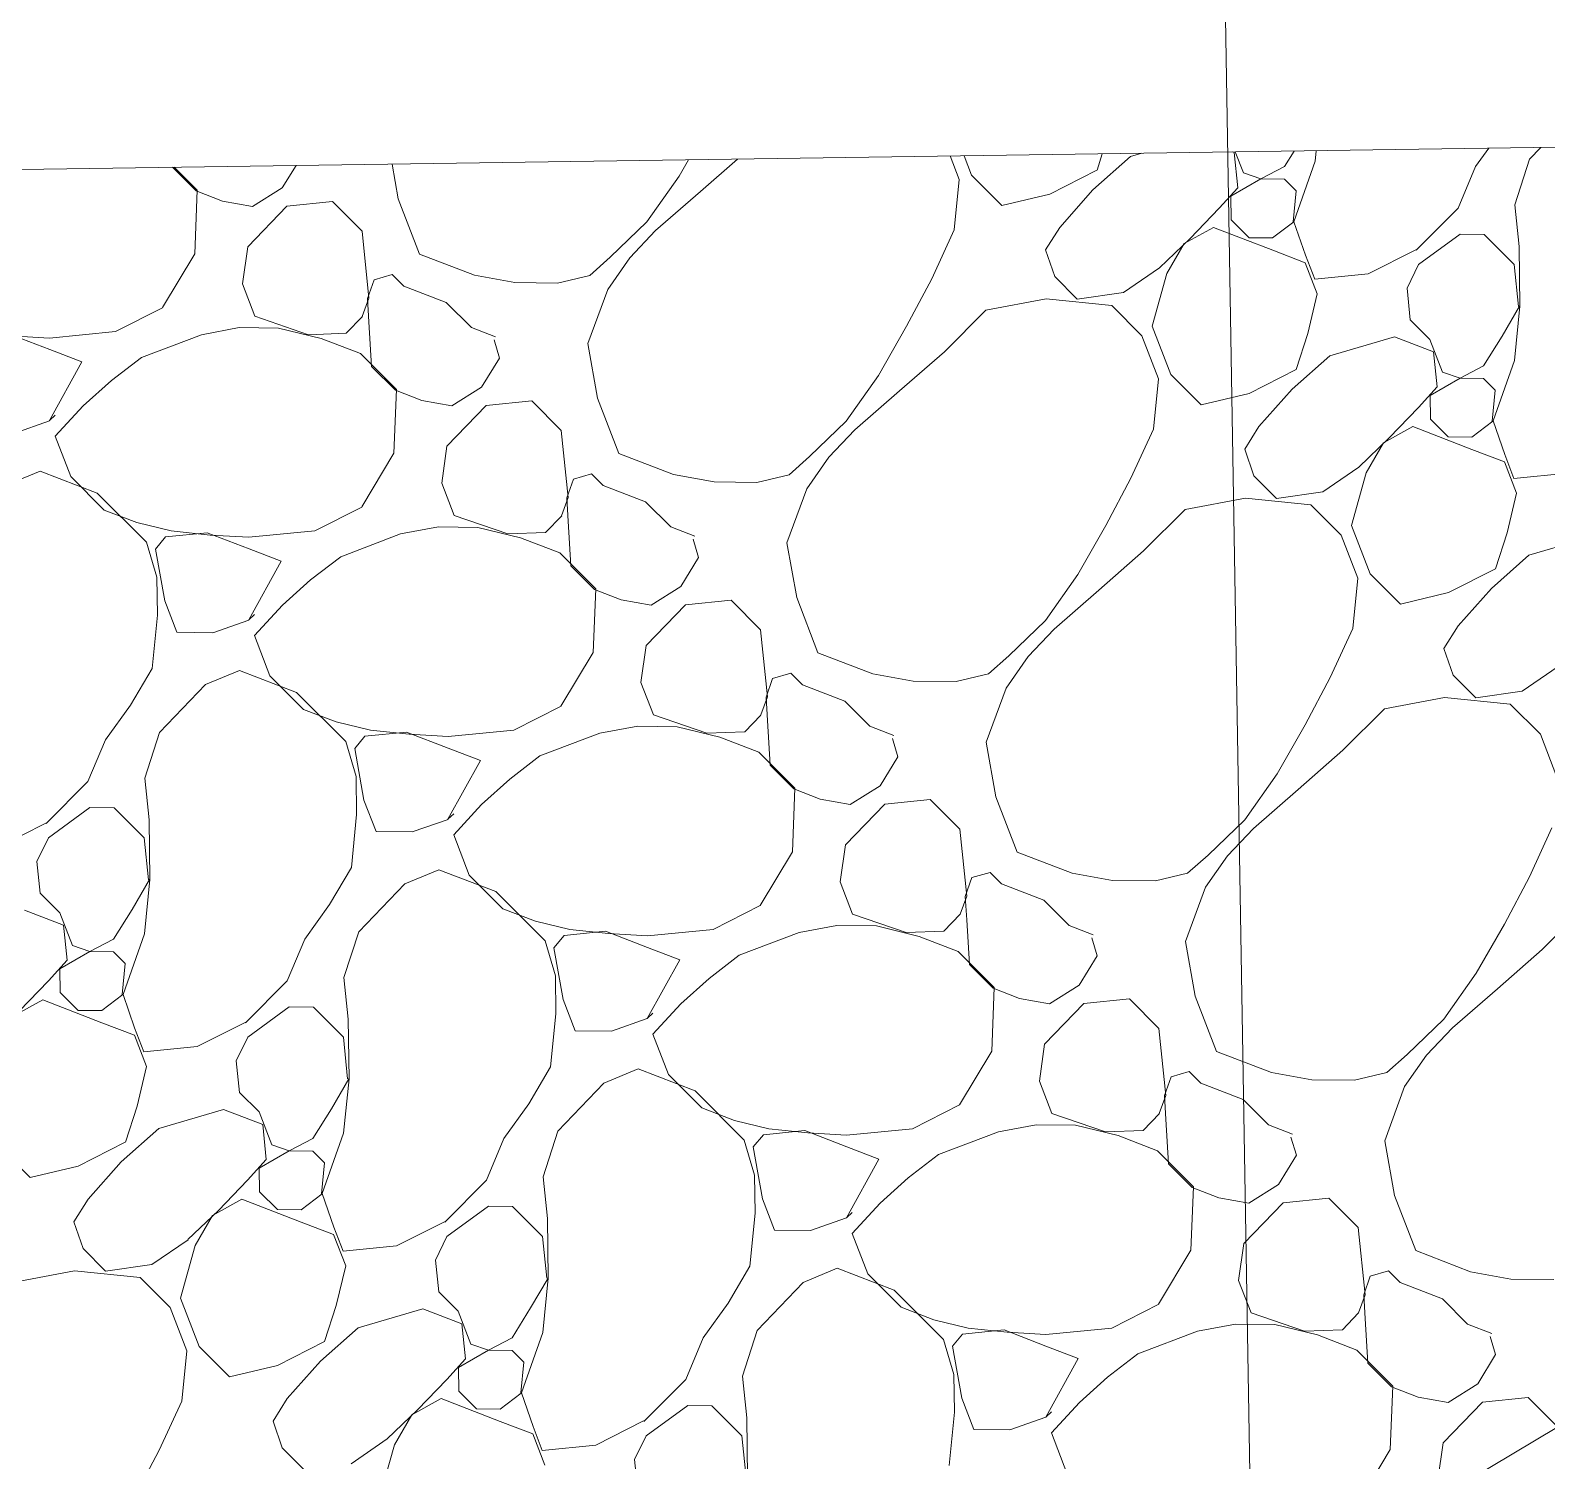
# Model space of a CAD drawing. Header units: feet. Extents: x 47819 to 50150, y 49272 to 50730.
# Drawn here: x 49408.27 to 49416.91, y 50500.09 to 50508.23 of the extents above; entities that cross this region are included whole.
import ezdxf

# ---------------------------------------------------------------- set-up
doc = ezdxf.new("R2010")
doc.units = ezdxf.units.FT
doc.header["$MEASUREMENT"] = 0
doc.linetypes.add('R W Line', pattern=[250, 200, -10, 10, -10, 10, -10])
for name, color, linetype, lineweight in [('Level 17', 1, 'Continuous', 0), ('Level 30', 1, 'Continuous', 0), ('Level 4', 1, 'Continuous', 0)]:
    doc.layers.add(name, color=color, linetype=linetype, lineweight=lineweight)
doc.linetypes.add('Fence', pattern='A,20,-3,[38,dgnlstyle-lstyle.shx,S=0.024,R=0,X=0,Y=0],-3', length=26)

msp = doc.modelspace()

# ---------------------------------------------------------------- hatches: boundary and pattern name
at = {"layer": 'Level 30', "linetype": 'Continuous', "lineweight": 0}
msp.add_hatch(color=5, dxfattribs=at).paths.add_polyline_path([(49417.7169, 50518.3238, 0.448698), (49406.7542, 50499.248, 0.448688), (49388.7589, 50514.4618), (49392.7279, 50515.5248), (49396.1389, 50515.8598), (49402.0649, 50516.0278), (49403.7429, 50515.8598), (49410.3959, 50516.4758), (49414.6449, 50517.3148)])

# ---------------------------------------------------------------- linework, layer by layer
at = {"layer": 'Level 17', "color": 7, "linetype": 'Fence', "lineweight": 0}
msp.add_line((49415.2379, 50498.7878), (49413.1397, 50625.2145), dxfattribs=at)
at = {"layer": 'Level 30', "color": 1, "linetype": 'Continuous', "lineweight": 0}
for p, q in [((49429.5231, 50507.7488), (49394.1811, 50507.2401)), ((49412.0216, 50507.4969), (49411.9686, 50507.404)), ((49412.0886, 50507.3164), (49412.3001, 50507.5009)), ((49413.5115, 50507.5183), (49413.563, 50507.3849)), ((49413.6334, 50507.4093), (49413.5909, 50507.5194)), ((49414.3243, 50507.3258), (49414.5383, 50507.515)), ((49414.378, 50507.5308), (49414.3478, 50507.437)), ((49414.5383, 50507.515), (49414.6032, 50507.534)), ((49415.1194, 50507.5414), (49415.13, 50507.5373)), ((49415.13, 50507.5373), (49415.1506, 50507.3378)), ((49415.1813, 50507.4215), (49415.135, 50507.5417)), ((49415.4704, 50507.5465), (49415.4152, 50507.4583)), ((49415.5912, 50507.4892), (49415.597, 50507.5483)), ((49416.5788, 50507.5624), (49416.504, 50507.4584)), ((49416.7278, 50507.2396), (49416.8116, 50507.4997)), ((49416.8116, 50507.4997), (49416.8759, 50507.5667)), ((49409.081, 50507.4542), (49409.081, 50507.4545)), ((49409.2161, 50507.3192), (49409.081, 50507.4542)), ((49409.0912, 50507.4547), (49409.2227, 50507.3231)), ((49409.7855, 50507.4647), (49409.7071, 50507.3369)), ((49410.3675, 50507.2737), (49410.332, 50507.4725)), ((49414.3474, 50507.4371), (49414.0794, 50507.3015)), ((49415.281, 50507.3872), (49415.1813, 50507.4215)), ((49415.4152, 50507.4583), (49415.281, 50507.3872)), ((49415.4694, 50507.1441), (49415.5912, 50507.4892)), ((49416.504, 50507.4584), (49416.4044, 50507.2202)), ((49409.2227, 50507.3231), (49409.2082, 50506.9614)), ((49409.7071, 50507.3369), (49409.5378, 50507.2305)), ((49411.9686, 50507.404), (49411.7842, 50507.1436)), ((49413.563, 50507.3849), (49413.5346, 50507.0977)), ((49413.8063, 50507.2364), (49413.6334, 50507.4093)), ((49414.1352, 50507.1119), (49414.3243, 50507.3258)), ((49415.1506, 50507.3378), (49415.0442, 50507.2212)), ((49415.1101, 50507.2886), (49415.2806, 50507.3879)), ((49415.2806, 50507.3879), (49415.4152, 50507.3863)), ((49415.4152, 50507.3863), (49415.4818, 50507.3196)), ((49409.367, 50507.261), (49409.2161, 50507.3192)), ((49409.5378, 50507.2305), (49409.367, 50507.261)), ((49409.7337, 50507.2326), (49409.9935, 50507.2582)), ((49409.9935, 50507.2582), (49410.1613, 50507.0905)), ((49410.4887, 50506.9595), (49410.3675, 50507.2737)), ((49411.8337, 50507.0942), (49412.0886, 50507.3164)), ((49414.0794, 50507.3015), (49413.8063, 50507.2364)), ((49415.1118, 50507.1549), (49415.1101, 50507.2886)), ((49415.4818, 50507.3196), (49415.4645, 50507.144)), ((49416.7523, 50507.0022), (49416.7278, 50507.2396)), ((49409.5099, 50507.0003), (49409.7337, 50507.2326)), ((49415.0442, 50507.2212), (49414.8776, 50507.0483)), ((49415.2137, 50507.0531), (49415.1118, 50507.1549)), ((49416.4044, 50507.2202), (49416.1667, 50506.9825)), ((49410.1613, 50507.0905), (49410.2008, 50506.7079)), ((49411.7842, 50507.1436), (49411.5753, 50506.9424)), ((49411.6859, 50506.9375), (49411.8337, 50507.0942)), ((49413.5346, 50507.0977), (49413.4062, 50506.819)), ((49414.0545, 50506.9835), (49414.1352, 50507.1119)), ((49414.8444, 50507.0191), (49415.0121, 50507.1119)), ((49415.0121, 50507.1119), (49415.3485, 50506.9822)), ((49415.4682, 50507.1436), (49415.3483, 50507.0514)), ((49415.535, 50506.9537), (49415.4694, 50507.1441)), ((49416.1793, 50506.8995), (49416.4158, 50507.0729)), ((49416.4158, 50507.0729), (49416.5537, 50507.0712)), ((49416.5537, 50507.0712), (49416.7242, 50506.9006)), ((49409.48, 50506.7896), (49409.5099, 50507.0003)), ((49414.1068, 50506.8315), (49414.0545, 50506.9835)), ((49414.8776, 50507.0483), (49414.7045, 50506.8821)), ((49414.7456, 50506.8496), (49414.8444, 50507.0191)), ((49415.3483, 50507.0514), (49415.2137, 50507.0531)), ((49415.3485, 50506.9822), (49415.5339, 50506.9107)), ((49416.1647, 50506.9845), (49415.8924, 50506.8468)), ((49416.7565, 50506.6627), (49416.7523, 50507.0022)), ((49409.2082, 50506.9614), (49409.0244, 50506.6547)), ((49410.8012, 50506.839), (49410.4887, 50506.9595)), ((49411.5756, 50506.9421), (49411.4591, 50506.8386)), ((49411.5605, 50506.7586), (49411.6859, 50506.9375)), ((49415.5339, 50506.9107), (49415.6026, 50506.7326)), ((49415.5878, 50506.8167), (49415.535, 50506.9537)), ((49416.1139, 50506.766), (49416.1793, 50506.8995)), ((49416.7242, 50506.9006), (49416.7489, 50506.6621)), ((49410.1926, 50506.7072), (49410.2302, 50506.8136)), ((49410.2302, 50506.8136), (49410.3336, 50506.8439)), ((49410.3336, 50506.8439), (49410.3999, 50506.7776)), ((49411.0313, 50506.7979), (49410.8012, 50506.839)), ((49411.4591, 50506.8386), (49411.2756, 50506.7948)), ((49413.4062, 50506.819), (49413.2632, 50506.549)), ((49414.235, 50506.7033), (49414.1068, 50506.8315)), ((49414.7045, 50506.882), (49414.4994, 50506.7408)), ((49414.6621, 50506.5499), (49414.7456, 50506.8496)), ((49415.8924, 50506.8468), (49415.5878, 50506.8167)), ((49427.9706, 50506.8443), (49416.0129, 50499.7101)), ((49409.5509, 50506.6057), (49409.48, 50506.7896)), ((49410.3999, 50506.7776), (49410.641, 50506.6846)), ((49411.2756, 50506.7948), (49411.0313, 50506.7979)), ((49411.4468, 50506.45), (49411.5605, 50506.7586)), ((49414.4994, 50506.7408), (49414.235, 50506.7033)), ((49415.6026, 50506.7326), (49415.5491, 50506.5082)), ((49416.1325, 50506.5856), (49416.1139, 50506.766)), ((49409.0251, 50506.6543), (49408.757, 50506.5187)), ((49410.2008, 50506.7079), (49410.1629, 50506.6051)), ((49410.2007, 50506.5734), (49410.1926, 50506.7072)), ((49410.641, 50506.6846), (49410.7845, 50506.5411)), ((49413.4784, 50506.4039), (49413.7154, 50506.6408)), ((49413.7154, 50506.6408), (49414.0582, 50506.7052)), ((49414.0582, 50506.7052), (49414.4317, 50506.6667)), ((49414.4317, 50506.6667), (49414.6034, 50506.4949)), ((49416.7551, 50506.6628), (49416.6562, 50506.4931)), ((49416.7261, 50506.3543), (49416.7565, 50506.6627)), ((49409.856, 50506.5007), (49409.5509, 50506.6057)), ((49410.1635, 50506.6048), (49410.0715, 50506.5093)), ((49410.216, 50506.3193), (49410.2007, 50506.5734)), ((49413.2632, 50506.549), (49413.1035, 50506.2691)), ((49414.7683, 50506.2744), (49414.6621, 50506.5499)), ((49416.2439, 50506.4742), (49416.1325, 50506.5856)), ((49408.1442, 50506.508), (49408.3824, 50506.4161)), ((49408.3819, 50506.4817), (49408.1608, 50506.4949)), ((49408.757, 50506.5187), (49408.3819, 50506.4817)), ((49408.9048, 50506.3715), (49409.2463, 50506.5007)), ((49409.2463, 50506.5007), (49409.4619, 50506.5412)), ((49409.4619, 50506.5412), (49409.6862, 50506.5384)), ((49409.6862, 50506.5384), (49409.9294, 50506.4794)), ((49410.0715, 50506.5093), (49409.856, 50506.5007)), ((49409.9294, 50506.4794), (49410.1525, 50506.3934)), ((49410.7845, 50506.5411), (49410.9213, 50506.4883)), ((49410.913, 50506.4705), (49410.9436, 50506.3676)), ((49414.6034, 50506.4949), (49414.6979, 50506.25)), ((49415.5491, 50506.5082), (49415.4827, 50506.3021)), ((49415.6732, 50506.3801), (49416.0424, 50506.4882)), ((49416.0424, 50506.4882), (49416.2649, 50506.4024)), ((49416.3162, 50506.2866), (49416.2439, 50506.4742)), ((49416.6562, 50506.4931), (49416.5501, 50506.3234)), ((49408.3824, 50506.4161), (49408.5661, 50506.3453)), ((49410.1525, 50506.3934), (49410.3576, 50506.1882)), ((49411.5024, 50506.1388), (49411.4468, 50506.45)), ((49413.2235, 50506.1815), (49413.4784, 50506.4039)), ((49415.4592, 50506.1909), (49415.6732, 50506.3801)), ((49416.2649, 50506.4024), (49416.2855, 50506.2029)), ((49408.5661, 50506.3453), (49408.381, 50506.0112)), ((49408.7334, 50506.239), (49408.9048, 50506.3715)), ((49410.351, 50506.1843), (49410.216, 50506.3193)), ((49410.9436, 50506.3676), (49410.842, 50506.202)), ((49415.4824, 50506.3022), (49415.2143, 50506.1666)), ((49416.4159, 50506.2523), (49416.3162, 50506.2866)), ((49416.5501, 50506.3234), (49416.4159, 50506.2523)), ((49416.6043, 50506.0092), (49416.7261, 50506.3543)), ((49408.5728, 50506.0954), (49408.7334, 50506.239)), ((49410.842, 50506.202), (49410.6727, 50506.0956)), ((49413.1035, 50506.2691), (49412.9191, 50506.0087)), ((49414.6979, 50506.25), (49414.6695, 50505.9627)), ((49414.9412, 50506.1015), (49414.7683, 50506.2744)), ((49416.2855, 50506.2029), (49416.1791, 50506.0863)), ((49416.245, 50506.1537), (49416.4155, 50506.253)), ((49416.4155, 50506.253), (49416.5501, 50506.2514)), ((49416.5501, 50506.2514), (49416.6167, 50506.1847)), ((49410.3576, 50506.1882), (49410.3431, 50505.8265)), ((49410.5019, 50506.1261), (49410.351, 50506.1843)), ((49410.6727, 50506.0956), (49410.5019, 50506.1261)), ((49410.8686, 50506.0977), (49411.1284, 50506.1233)), ((49411.1284, 50506.1233), (49411.2962, 50505.9556)), ((49411.6236, 50505.8246), (49411.5024, 50506.1388)), ((49412.9686, 50505.9592), (49413.2235, 50506.1815)), ((49415.2143, 50506.1666), (49414.9412, 50506.1015)), ((49415.2701, 50505.977), (49415.4592, 50506.1909)), ((49416.2467, 50506.02), (49416.245, 50506.1537)), ((49416.6167, 50506.1847), (49416.5994, 50506.0091)), ((49408.381, 50506.0112), (49408.4136, 50506.0425)), ((49408.4135, 50505.9225), (49408.5728, 50506.0954)), ((49410.6448, 50505.8654), (49410.8686, 50506.0977)), ((49416.1791, 50506.0863), (49416.0125, 50505.9134)), ((49408.3816, 50506.0109), (49408.177, 50505.9387)), ((49411.2962, 50505.9556), (49411.3357, 50505.573)), ((49412.9191, 50506.0087), (49412.7102, 50505.8075)), ((49412.8208, 50505.8026), (49412.9686, 50505.9592)), ((49414.6695, 50505.9627), (49414.5411, 50505.6841)), ((49415.1894, 50505.8486), (49415.2701, 50505.977)), ((49415.9793, 50505.8842), (49416.147, 50505.977)), ((49416.147, 50505.977), (49416.4834, 50505.8473)), ((49416.3486, 50505.9182), (49416.2467, 50506.02)), ((49416.6031, 50506.0087), (49416.4832, 50505.9165)), ((49416.6699, 50505.8188), (49416.6043, 50506.0092)), ((49408.502, 50505.693), (49408.4135, 50505.9225)), ((49410.6149, 50505.6547), (49410.6448, 50505.8654)), ((49416.0125, 50505.9134), (49415.8394, 50505.7472)), ((49415.8805, 50505.7147), (49415.9793, 50505.8842)), ((49416.4832, 50505.9165), (49416.3486, 50505.9182)), ((49410.3431, 50505.8265), (49410.1593, 50505.5198)), ((49411.9361, 50505.7041), (49411.6236, 50505.8246)), ((49412.7105, 50505.8072), (49412.594, 50505.7036)), ((49412.6954, 50505.6237), (49412.8208, 50505.8026)), ((49415.2417, 50505.6966), (49415.1894, 50505.8486)), ((49416.4834, 50505.8473), (49416.6688, 50505.7758)), ((49416.6688, 50505.7758), (49416.7375, 50505.5977)), ((49416.7227, 50505.6818), (49416.6699, 50505.8188)), ((49408.1344, 50505.6429), (49408.3287, 50505.7242)), ((49408.3287, 50505.7242), (49408.6533, 50505.599)), ((49408.6929, 50505.5021), (49408.502, 50505.693)), ((49411.3651, 50505.6787), (49411.4685, 50505.709)), ((49411.4685, 50505.709), (49411.5348, 50505.6427)), ((49412.1662, 50505.663), (49411.9361, 50505.7041)), ((49412.594, 50505.7036), (49412.4105, 50505.6599)), ((49414.5411, 50505.6841), (49414.3981, 50505.4141)), ((49415.3699, 50505.5684), (49415.2417, 50505.6966)), ((49415.8394, 50505.7471), (49415.6343, 50505.6059)), ((49415.797, 50505.415), (49415.8805, 50505.7147)), ((49417.0273, 50505.7119), (49416.7227, 50505.6818)), ((49408.6533, 50505.599), (49408.9339, 50505.3184)), ((49410.6858, 50505.4708), (49410.6149, 50505.6547)), ((49411.3276, 50505.5723), (49411.3651, 50505.6787)), ((49411.5348, 50505.6427), (49411.7759, 50505.5497)), ((49412.4105, 50505.6599), (49412.1662, 50505.663)), ((49412.5817, 50505.3151), (49412.6954, 50505.6237)), ((49415.6343, 50505.6059), (49415.3699, 50505.5684)), ((49416.7375, 50505.5977), (49416.684, 50505.3732)), ((49410.16, 50505.5194), (49409.8919, 50505.3838)), ((49411.3357, 50505.573), (49411.2978, 50505.4701)), ((49411.3356, 50505.4385), (49411.3276, 50505.5723)), ((49411.7759, 50505.5497), (49411.9194, 50505.4062)), ((49414.8503, 50505.5059), (49415.1931, 50505.5703)), ((49415.1931, 50505.5703), (49415.5666, 50505.5318)), ((49415.5666, 50505.5318), (49415.7383, 50505.36)), ((49408.8789, 50505.4304), (49408.6929, 50505.5021)), ((49409.0747, 50505.3829), (49408.8789, 50505.4304)), ((49410.9909, 50505.3658), (49410.6858, 50505.4708)), ((49411.2984, 50505.4699), (49411.2064, 50505.3744)), ((49411.3509, 50505.1844), (49411.3356, 50505.4385)), ((49414.6134, 50505.269), (49414.8503, 50505.5059)), ((49408.9846, 50505.28), (49409.0427, 50505.3498)), ((49409.0427, 50505.3498), (49409.2791, 50505.3731)), ((49409.2957, 50505.36), (49409.0747, 50505.3829)), ((49409.2791, 50505.3731), (49409.5174, 50505.2812)), ((49409.5168, 50505.3468), (49409.2957, 50505.36)), ((49409.8919, 50505.3838), (49409.5168, 50505.3468)), ((49410.0397, 50505.2366), (49410.3812, 50505.3658)), ((49410.3812, 50505.3658), (49410.5968, 50505.4063)), ((49410.5968, 50505.4063), (49410.8211, 50505.4035)), ((49410.8211, 50505.4035), (49411.0643, 50505.3445)), ((49411.2064, 50505.3744), (49410.9909, 50505.3658)), ((49411.0643, 50505.3445), (49411.2874, 50505.2584)), ((49411.9194, 50505.4062), (49412.0562, 50505.3534)), ((49414.3981, 50505.4141), (49414.2384, 50505.1342)), ((49415.7383, 50505.36), (49415.8328, 50505.1151)), ((49415.9032, 50505.1395), (49415.797, 50505.415)), ((49416.684, 50505.3732), (49416.6176, 50505.1672)), ((49416.8081, 50505.2452), (49417.1773, 50505.3533)), ((49408.9339, 50505.3184), (49408.9929, 50505.1198)), ((49409.0373, 50504.9855), (49408.9846, 50505.28)), ((49409.5174, 50505.2812), (49409.701, 50505.2104)), ((49411.2874, 50505.2584), (49411.4925, 50505.0533)), ((49412.0479, 50505.3356), (49412.0785, 50505.2327)), ((49412.6373, 50505.0039), (49412.5817, 50505.3151)), ((49414.3584, 50505.0466), (49414.6134, 50505.269)), ((49409.701, 50505.2104), (49409.5159, 50504.8763)), ((49409.8683, 50505.1041), (49410.0397, 50505.2366)), ((49411.4859, 50505.0494), (49411.3509, 50505.1844)), ((49412.0785, 50505.2327), (49411.9769, 50505.0671)), ((49416.6173, 50505.1673), (49416.3492, 50505.0317)), ((49416.5941, 50505.056), (49416.8081, 50505.2452)), ((49408.9929, 50505.1198), (49408.9956, 50504.9041)), ((49409.7077, 50504.9605), (49409.8683, 50505.1041)), ((49414.2384, 50505.1342), (49414.054, 50504.8738)), ((49415.8328, 50505.1151), (49415.8044, 50504.8278)), ((49416.0761, 50504.9666), (49415.9032, 50505.1395)), ((49411.4925, 50505.0533), (49411.478, 50504.6916)), ((49411.6368, 50504.9912), (49411.4859, 50505.0494)), ((49411.8076, 50504.9607), (49411.6368, 50504.9912)), ((49411.9769, 50505.0671), (49411.8076, 50504.9607)), ((49412.7585, 50504.6897), (49412.6373, 50505.0039)), ((49414.1035, 50504.8243), (49414.3584, 50505.0466)), ((49416.3492, 50505.0317), (49416.0761, 50504.9666)), ((49416.405, 50504.8421), (49416.5941, 50505.056)), ((49409.1064, 50504.8064), (49409.0373, 50504.9855)), ((49409.5159, 50504.8763), (49409.5485, 50504.9076)), ((49409.5484, 50504.7876), (49409.7077, 50504.9605)), ((49411.7797, 50504.7305), (49412.0035, 50504.9628)), ((49412.0035, 50504.9628), (49412.2633, 50504.9884)), ((49412.2633, 50504.9884), (49412.4311, 50504.8207)), ((49408.9956, 50504.9041), (49408.9656, 50504.6007)), ((49409.5165, 50504.876), (49409.3119, 50504.8038)), ((49412.4311, 50504.8207), (49412.4706, 50504.4381)), ((49414.054, 50504.8738), (49413.8452, 50504.6726)), ((49413.9557, 50504.6676), (49414.1035, 50504.8243)), ((49415.8044, 50504.8278), (49415.676, 50504.5492)), ((49416.3243, 50504.7137), (49416.405, 50504.8421)), ((49409.3119, 50504.8038), (49409.1064, 50504.8064)), ((49409.6369, 50504.558), (49409.5484, 50504.7876)), ((49411.478, 50504.6916), (49411.2942, 50504.3849)), ((49411.7498, 50504.5197), (49411.7797, 50504.7305)), ((49413.071, 50504.5692), (49412.7585, 50504.6897)), ((49413.8454, 50504.6723), (49413.7289, 50504.5687)), ((49413.8303, 50504.4888), (49413.9557, 50504.6676)), ((49416.3766, 50504.5617), (49416.3243, 50504.7137)), ((49408.9656, 50504.6007), (49408.8418, 50504.3916)), ((49409.2693, 50504.508), (49409.4636, 50504.5893)), ((49409.4636, 50504.5893), (49409.7882, 50504.4641)), ((49412.5, 50504.5438), (49412.6034, 50504.5741)), ((49412.6034, 50504.5741), (49412.6697, 50504.5078)), ((49413.3011, 50504.5281), (49413.071, 50504.5692)), ((49413.7289, 50504.5687), (49413.5454, 50504.525)), ((49416.5048, 50504.4335), (49416.3766, 50504.5617)), ((49416.9743, 50504.6122), (49416.7692, 50504.471)), ((49409.0072, 50504.235), (49409.2693, 50504.508)), ((49409.8278, 50504.3672), (49409.6369, 50504.558)), ((49411.8207, 50504.3359), (49411.7498, 50504.5197)), ((49412.4625, 50504.4374), (49412.5, 50504.5438)), ((49412.6697, 50504.5078), (49412.9108, 50504.4148)), ((49413.5454, 50504.525), (49413.3011, 50504.5281)), ((49413.7166, 50504.1802), (49413.8303, 50504.4888)), ((49415.676, 50504.5492), (49415.533, 50504.2792)), ((49408.8418, 50504.3916), (49408.6997, 50504.1937)), ((49409.7882, 50504.4641), (49410.0688, 50504.1835)), ((49412.4706, 50504.4381), (49412.4327, 50504.3352)), ((49412.4705, 50504.3036), (49412.4625, 50504.4374)), ((49412.9108, 50504.4148), (49413.0543, 50504.2713)), ((49415.9852, 50504.371), (49416.328, 50504.4354)), ((49416.328, 50504.4354), (49416.7015, 50504.3969)), ((49416.7692, 50504.471), (49416.5048, 50504.4335)), ((49416.7015, 50504.3969), (49416.8732, 50504.2251)), ((49410.0138, 50504.2955), (49409.8278, 50504.3672)), ((49411.2949, 50504.3845), (49411.0268, 50504.2489)), ((49412.1258, 50504.2309), (49411.8207, 50504.3359)), ((49412.4333, 50504.335), (49412.3413, 50504.2395)), ((49412.4858, 50504.0495), (49412.4705, 50504.3036)), ((49415.7483, 50504.1341), (49415.9852, 50504.371)), ((49408.9234, 50503.9749), (49409.0072, 50504.235)), ((49410.2096, 50504.248), (49410.0138, 50504.2955)), ((49410.1195, 50504.1451), (49410.1776, 50504.2148)), ((49410.1776, 50504.2148), (49410.414, 50504.2382)), ((49410.4306, 50504.2251), (49410.2096, 50504.248)), ((49410.414, 50504.2382), (49410.6523, 50504.1463)), ((49410.6517, 50504.2119), (49410.4306, 50504.2251)), ((49411.0268, 50504.2489), (49410.6517, 50504.2119)), ((49411.1746, 50504.1017), (49411.5161, 50504.2308)), ((49411.5161, 50504.2308), (49411.7317, 50504.2714)), ((49411.7317, 50504.2714), (49411.956, 50504.2686)), ((49411.956, 50504.2686), (49412.1992, 50504.2096)), ((49412.3413, 50504.2395), (49412.1258, 50504.2309)), ((49413.0543, 50504.2713), (49413.1911, 50504.2185)), ((49415.533, 50504.2792), (49415.3733, 50503.9993)), ((49416.8732, 50504.2251), (49416.9677, 50503.9802)), ((49408.6997, 50504.1937), (49408.6001, 50503.9555)), ((49410.0688, 50504.1835), (49410.1278, 50503.9849)), ((49410.1722, 50503.8506), (49410.1195, 50504.1451)), ((49410.6523, 50504.1463), (49410.8359, 50504.0755)), ((49412.1992, 50504.2096), (49412.4223, 50504.1235)), ((49413.1828, 50504.2007), (49413.2134, 50504.0978)), ((49413.7723, 50503.869), (49413.7166, 50504.1802)), ((49415.4933, 50503.9117), (49415.7483, 50504.1341)), ((49410.8359, 50504.0755), (49410.6509, 50503.7413)), ((49411.0032, 50503.9692), (49411.1746, 50504.1017)), ((49412.4223, 50504.1235), (49412.6274, 50503.9184)), ((49412.6208, 50503.9145), (49412.4858, 50504.0495)), ((49413.2134, 50504.0978), (49413.1118, 50503.9322)), ((49408.6001, 50503.9555), (49408.3624, 50503.7178)), ((49408.948, 50503.7375), (49408.9234, 50503.9749)), ((49410.1278, 50503.9849), (49410.1305, 50503.7692)), ((49410.8426, 50503.8256), (49411.0032, 50503.9692)), ((49415.3733, 50503.9993), (49415.1889, 50503.7389)), ((49412.6274, 50503.9184), (49412.6129, 50503.5567)), ((49412.7718, 50503.8563), (49412.6208, 50503.9145)), ((49413.1118, 50503.9322), (49412.9425, 50503.8257)), ((49413.8934, 50503.5548), (49413.7723, 50503.869)), ((49415.2384, 50503.6894), (49415.4933, 50503.9117)), ((49408.375, 50503.6348), (49408.6114, 50503.8082)), ((49408.6114, 50503.8082), (49408.7493, 50503.8064)), ((49408.7493, 50503.8064), (49408.9199, 50503.6359)), ((49410.2413, 50503.6715), (49410.1722, 50503.8506)), ((49410.6833, 50503.6527), (49410.8426, 50503.8256)), ((49412.9425, 50503.8257), (49412.7718, 50503.8563)), ((49412.9146, 50503.5956), (49413.1384, 50503.8279)), ((49413.1384, 50503.8279), (49413.3982, 50503.8535)), ((49413.3982, 50503.8535), (49413.566, 50503.6858)), ((49408.3604, 50503.7198), (49408.0881, 50503.5821)), ((49408.9522, 50503.398), (49408.948, 50503.7375)), ((49410.1305, 50503.7692), (49410.1005, 50503.4658)), ((49410.6514, 50503.741), (49410.4468, 50503.6689)), ((49410.6509, 50503.7413), (49410.6834, 50503.7727)), ((49415.1889, 50503.7389), (49414.9801, 50503.5377)), ((49408.3095, 50503.5013), (49408.375, 50503.6348)), ((49408.9199, 50503.6359), (49408.9445, 50503.3974)), ((49410.4468, 50503.6689), (49410.2413, 50503.6715)), ((49410.7718, 50503.4231), (49410.6833, 50503.6527)), ((49413.566, 50503.6858), (49413.6055, 50503.3032)), ((49415.0906, 50503.5327), (49415.2384, 50503.6894)), ((49416.9393, 50503.6929), (49416.8109, 50503.4143)), ((49412.6129, 50503.5567), (49412.4291, 50503.25)), ((49412.8847, 50503.3848), (49412.9146, 50503.5956)), ((49414.2059, 50503.4343), (49413.8934, 50503.5548)), ((49414.9803, 50503.5374), (49414.8638, 50503.4338)), ((49414.9652, 50503.3539), (49415.0906, 50503.5327)), ((49408.3282, 50503.3209), (49408.3095, 50503.5013)), ((49410.1005, 50503.4658), (49409.9767, 50503.2567)), ((49410.4042, 50503.3731), (49410.5985, 50503.4544)), ((49410.5985, 50503.4544), (49410.9231, 50503.3292)), ((49413.6349, 50503.4089), (49413.7383, 50503.4392)), ((49413.7383, 50503.4392), (49413.8046, 50503.3729)), ((49408.9508, 50503.3981), (49408.8519, 50503.2283)), ((49408.9217, 50503.0896), (49408.9522, 50503.398)), ((49410.1421, 50503.1), (49410.4042, 50503.3731)), ((49410.9627, 50503.2323), (49410.7718, 50503.4231)), ((49412.9556, 50503.201), (49412.8847, 50503.3848)), ((49413.5974, 50503.3025), (49413.6349, 50503.4089)), ((49413.8046, 50503.3729), (49414.0457, 50503.2799)), ((49414.436, 50503.3932), (49414.2059, 50503.4343)), ((49414.6803, 50503.3901), (49414.436, 50503.3932)), ((49414.8638, 50503.4338), (49414.6803, 50503.3901)), ((49414.8515, 50503.0453), (49414.9652, 50503.3539)), ((49416.8109, 50503.4143), (49416.668, 50503.1443)), ((49408.4395, 50503.2095), (49408.3282, 50503.3209)), ((49410.9231, 50503.3292), (49411.2037, 50503.0486)), ((49413.6055, 50503.3032), (49413.5676, 50503.2003)), ((49413.6054, 50503.1687), (49413.5974, 50503.3025)), ((49414.0457, 50503.2799), (49414.1892, 50503.1364)), ((49408.2381, 50503.2235), (49408.4606, 50503.1377)), ((49408.5119, 50503.0219), (49408.4395, 50503.2095)), ((49408.8519, 50503.2283), (49408.7458, 50503.0586)), ((49409.9767, 50503.2567), (49409.8346, 50503.0588)), ((49411.1487, 50503.1605), (49410.9627, 50503.2323)), ((49412.4298, 50503.2496), (49412.1617, 50503.114)), ((49413.2607, 50503.096), (49412.9556, 50503.201)), ((49413.5682, 50503.2001), (49413.4762, 50503.1046)), ((49416.8832, 50502.9992), (49417.1201, 50503.2361)), ((49408.4606, 50503.1377), (49408.4812, 50502.9382)), ((49410.0583, 50502.84), (49410.1421, 50503.1)), ((49411.3445, 50503.1131), (49411.1487, 50503.1605)), ((49411.3125, 50503.0799), (49411.5489, 50503.1033)), ((49411.5655, 50503.0902), (49411.3445, 50503.1131)), ((49411.5489, 50503.1033), (49411.7872, 50503.0114)), ((49412.1617, 50503.114), (49411.7866, 50503.0769)), ((49412.3095, 50502.9668), (49412.651, 50503.0959)), ((49412.651, 50503.0959), (49412.8666, 50503.1365)), ((49412.8666, 50503.1365), (49413.0909, 50503.1337)), ((49413.0909, 50503.1337), (49413.3341, 50503.0747)), ((49413.4762, 50503.1046), (49413.2607, 50503.096)), ((49413.6207, 50502.9146), (49413.6054, 50503.1687)), ((49414.1892, 50503.1364), (49414.326, 50503.0836)), ((49416.668, 50503.1443), (49416.5082, 50502.8643)), ((49408.6116, 50502.9876), (49408.5119, 50503.0219)), ((49408.7458, 50503.0586), (49408.6116, 50502.9876)), ((49408.8, 50502.7445), (49408.9217, 50503.0896)), ((49409.8346, 50503.0588), (49409.735, 50502.8206)), ((49411.2037, 50503.0486), (49411.2627, 50502.8499)), ((49411.2544, 50503.0102), (49411.3125, 50503.0799)), ((49411.3071, 50502.7157), (49411.2544, 50503.0102)), ((49411.7866, 50503.0769), (49411.5655, 50503.0902)), ((49411.7872, 50503.0114), (49411.9708, 50502.9406)), ((49413.3341, 50503.0747), (49413.5572, 50502.9886)), ((49414.3177, 50503.0658), (49414.3483, 50502.9629)), ((49414.9072, 50502.7341), (49414.8515, 50503.0453)), ((49408.4812, 50502.9382), (49408.3748, 50502.8216)), ((49408.4407, 50502.889), (49408.6112, 50502.9883)), ((49408.6112, 50502.9883), (49408.7458, 50502.9866)), ((49408.7458, 50502.9866), (49408.8124, 50502.92)), ((49408.8124, 50502.92), (49408.795, 50502.7444)), ((49411.9708, 50502.9406), (49411.7858, 50502.6064)), ((49412.1381, 50502.8343), (49412.3095, 50502.9668)), ((49413.5572, 50502.9886), (49413.7623, 50502.7835)), ((49414.3483, 50502.9629), (49414.2467, 50502.7973)), ((49416.6282, 50502.7768), (49416.8832, 50502.9992)), ((49408.4424, 50502.7553), (49408.4407, 50502.889)), ((49410.0829, 50502.6026), (49410.0583, 50502.84)), ((49411.2627, 50502.8499), (49411.2654, 50502.6343)), ((49411.9775, 50502.6907), (49412.1381, 50502.8343)), ((49413.7557, 50502.7796), (49413.6207, 50502.9146)), ((49416.5082, 50502.8643), (49416.3238, 50502.604)), ((49408.3748, 50502.8216), (49408.2082, 50502.6487)), ((49408.5442, 50502.6534), (49408.4424, 50502.7553)), ((49409.735, 50502.8206), (49409.4973, 50502.5829)), ((49413.7623, 50502.7835), (49413.7478, 50502.4218)), ((49413.9067, 50502.7214), (49413.7557, 50502.7796)), ((49414.2467, 50502.7973), (49414.0774, 50502.6908)), ((49416.3733, 50502.5545), (49416.6282, 50502.7768)), ((49408.1749, 50502.6194), (49408.3426, 50502.7123)), ((49408.3426, 50502.7123), (49408.679, 50502.5826)), ((49408.7988, 50502.744), (49408.6788, 50502.6518)), ((49408.8656, 50502.554), (49408.8, 50502.7445)), ((49409.5099, 50502.4998), (49409.7463, 50502.6733)), ((49409.7463, 50502.6733), (49409.8842, 50502.6715)), ((49409.8842, 50502.6715), (49410.0548, 50502.501)), ((49411.3762, 50502.5366), (49411.3071, 50502.7157)), ((49411.8182, 50502.5178), (49411.9775, 50502.6907)), ((49414.0774, 50502.6908), (49413.9067, 50502.7214)), ((49414.0495, 50502.4607), (49414.2733, 50502.693)), ((49414.2733, 50502.693), (49414.5331, 50502.7186)), ((49414.5331, 50502.7186), (49414.7009, 50502.5509)), ((49415.0283, 50502.4199), (49414.9072, 50502.7341)), ((49408.6788, 50502.6518), (49408.5442, 50502.6534)), ((49408.679, 50502.5826), (49408.8645, 50502.5111)), ((49409.4953, 50502.5849), (49409.223, 50502.4472)), ((49410.0871, 50502.2631), (49410.0829, 50502.6026)), ((49411.2654, 50502.6343), (49411.2354, 50502.3309)), ((49411.7863, 50502.6061), (49411.5817, 50502.534)), ((49411.7858, 50502.6064), (49411.8183, 50502.6378)), ((49416.3238, 50502.604), (49416.115, 50502.4028)), ((49408.8645, 50502.5111), (49408.9332, 50502.333)), ((49408.9184, 50502.4171), (49408.8656, 50502.554)), ((49409.4444, 50502.3664), (49409.5099, 50502.4998)), ((49410.0548, 50502.501), (49410.0794, 50502.2625)), ((49411.5817, 50502.534), (49411.3762, 50502.5366)), ((49411.9067, 50502.2882), (49411.8182, 50502.5178)), ((49414.7009, 50502.5509), (49414.7404, 50502.1683)), ((49416.2255, 50502.3978), (49416.3733, 50502.5545)), ((49409.223, 50502.4472), (49408.9184, 50502.4171)), ((49413.7478, 50502.4218), (49413.564, 50502.1151)), ((49414.0197, 50502.2499), (49414.0495, 50502.4607)), ((49415.3408, 50502.2994), (49415.0283, 50502.4199)), ((49416.1152, 50502.4025), (49415.9988, 50502.2989)), ((49408.9332, 50502.333), (49408.8797, 50502.1085)), ((49409.4631, 50502.186), (49409.4444, 50502.3664)), ((49411.2354, 50502.3309), (49411.1116, 50502.1218)), ((49411.5391, 50502.2382), (49411.7334, 50502.3195)), ((49411.7334, 50502.3195), (49412.058, 50502.1942)), ((49416.1002, 50502.219), (49416.2255, 50502.3978)), ((49410.0857, 50502.2632), (49409.9868, 50502.0934)), ((49410.0566, 50501.9546), (49410.0871, 50502.2631)), ((49411.277, 50501.9651), (49411.5391, 50502.2382)), ((49412.0976, 50502.0974), (49411.9067, 50502.2882)), ((49414.0906, 50502.0661), (49414.0197, 50502.2499)), ((49414.7323, 50502.1676), (49414.7698, 50502.274)), ((49414.7698, 50502.274), (49414.8732, 50502.3043)), ((49414.8732, 50502.3043), (49414.9395, 50502.238)), ((49414.9395, 50502.238), (49415.1806, 50502.145)), ((49415.5709, 50502.2583), (49415.3408, 50502.2994)), ((49415.8152, 50502.2552), (49415.5709, 50502.2583)), ((49415.9988, 50502.2989), (49415.8152, 50502.2552)), ((49409.5745, 50502.0746), (49409.4631, 50502.186)), ((49412.058, 50502.1942), (49412.3386, 50501.9137)), ((49414.7404, 50502.1683), (49414.7025, 50502.0654)), ((49414.7403, 50502.0338), (49414.7323, 50502.1676)), ((49415.1806, 50502.145), (49415.3241, 50502.0015)), ((49415.9864, 50501.9104), (49416.1002, 50502.219)), ((49408.8797, 50502.1085), (49408.8133, 50501.9025)), ((49409.0038, 50501.9805), (49409.373, 50502.0886)), ((49409.373, 50502.0886), (49409.5955, 50502.0028)), ((49409.6468, 50501.887), (49409.5745, 50502.0746)), ((49409.9868, 50502.0934), (49409.8807, 50501.9237)), ((49411.1116, 50502.1218), (49410.9695, 50501.9239)), ((49412.2836, 50502.0256), (49412.0976, 50502.0974)), ((49413.5647, 50502.1147), (49413.2966, 50501.9791)), ((49414.3956, 50501.9611), (49414.0906, 50502.0661)), ((49414.7031, 50502.0652), (49414.6111, 50501.9697)), ((49408.7898, 50501.7913), (49409.0038, 50501.9805)), ((49409.5955, 50502.0028), (49409.6161, 50501.8032)), ((49412.4794, 50501.9781), (49412.2836, 50502.0256)), ((49412.4474, 50501.945), (49412.6838, 50501.9684)), ((49412.7004, 50501.9553), (49412.4794, 50501.9781)), ((49412.6838, 50501.9684), (49412.9221, 50501.8765)), ((49413.2966, 50501.9791), (49412.9215, 50501.942)), ((49413.7859, 50501.961), (49414.0015, 50502.0016)), ((49414.0015, 50502.0016), (49414.2258, 50501.9988)), ((49414.2258, 50501.9988), (49414.469, 50501.9398)), ((49414.6111, 50501.9697), (49414.3956, 50501.9611)), ((49414.7556, 50501.7797), (49414.7403, 50502.0338)), ((49415.3241, 50502.0015), (49415.461, 50501.9487)), ((49408.8129, 50501.9026), (49408.5449, 50501.767)), ((49409.7465, 50501.8527), (49409.6468, 50501.887)), ((49409.8807, 50501.9237), (49409.7465, 50501.8527)), ((49409.9349, 50501.6095), (49410.0566, 50501.9546)), ((49410.9695, 50501.9239), (49410.8699, 50501.6857)), ((49411.1932, 50501.7051), (49411.277, 50501.9651)), ((49412.3386, 50501.9137), (49412.3976, 50501.715)), ((49412.3893, 50501.8753), (49412.4474, 50501.945)), ((49412.9215, 50501.942), (49412.7004, 50501.9553)), ((49413.4444, 50501.8319), (49413.7859, 50501.961)), ((49414.469, 50501.9398), (49414.6921, 50501.8537)), ((49415.4527, 50501.9309), (49415.4832, 50501.8279)), ((49416.0421, 50501.5992), (49415.9864, 50501.9104)), ((49408.2718, 50501.7019), (49408.0989, 50501.8748)), ((49409.6161, 50501.8032), (49409.5097, 50501.6867)), ((49409.5756, 50501.7541), (49409.7461, 50501.8534)), ((49409.7461, 50501.8534), (49409.8807, 50501.8517)), ((49409.8807, 50501.8517), (49409.9473, 50501.7851)), ((49412.442, 50501.5808), (49412.3893, 50501.8753)), ((49413.1057, 50501.8057), (49412.9207, 50501.4715)), ((49412.9221, 50501.8765), (49413.1057, 50501.8057)), ((49413.273, 50501.6994), (49413.4444, 50501.8319)), ((49414.6921, 50501.8537), (49414.8972, 50501.6486)), ((49415.4832, 50501.8279), (49415.3816, 50501.6624)), ((49408.5449, 50501.767), (49408.2718, 50501.7019)), ((49408.6007, 50501.5774), (49408.7898, 50501.7913)), ((49409.5773, 50501.6204), (49409.5756, 50501.7541)), ((49409.9473, 50501.7851), (49409.9299, 50501.6094)), ((49412.3976, 50501.715), (49412.4003, 50501.4994)), ((49414.8906, 50501.6447), (49414.7556, 50501.7797)), ((49409.5097, 50501.6867), (49409.3431, 50501.5138)), ((49410.8699, 50501.6857), (49410.6322, 50501.448)), ((49411.2178, 50501.4677), (49411.1932, 50501.7051)), ((49413.1124, 50501.5558), (49413.273, 50501.6994)), ((49414.8972, 50501.6486), (49414.8827, 50501.2869)), ((49415.0416, 50501.5865), (49414.8906, 50501.6447)), ((49415.3816, 50501.6624), (49415.2123, 50501.5559)), ((49408.5199, 50501.449), (49408.6007, 50501.5774)), ((49409.3098, 50501.4845), (49409.4775, 50501.5774)), ((49409.4775, 50501.5774), (49409.8139, 50501.4477)), ((49409.6791, 50501.5185), (49409.5773, 50501.6204)), ((49409.9337, 50501.6091), (49409.8137, 50501.5169)), ((49410.0005, 50501.4191), (49409.9349, 50501.6095)), ((49410.6448, 50501.3649), (49410.8812, 50501.5384)), ((49410.8812, 50501.5384), (49411.0191, 50501.5366)), ((49411.0191, 50501.5366), (49411.1897, 50501.3661)), ((49412.5111, 50501.4016), (49412.442, 50501.5808)), ((49412.9531, 50501.3829), (49413.1124, 50501.5558)), ((49415.2123, 50501.5559), (49415.0416, 50501.5865)), ((49415.1844, 50501.3258), (49415.4082, 50501.5581)), ((49415.4082, 50501.5581), (49415.6681, 50501.5837)), ((49415.6681, 50501.5837), (49415.8358, 50501.416)), ((49416.1632, 50501.285), (49416.0421, 50501.5992)), ((49409.3431, 50501.5138), (49409.1699, 50501.3476)), ((49409.2111, 50501.3151), (49409.3098, 50501.4845)), ((49409.8137, 50501.5169), (49409.6791, 50501.5185)), ((49410.6302, 50501.45), (49410.3579, 50501.3123)), ((49411.222, 50501.1282), (49411.2178, 50501.4677)), ((49412.4003, 50501.4994), (49412.3703, 50501.196)), ((49412.9212, 50501.4712), (49412.7167, 50501.3991)), ((49412.9207, 50501.4715), (49412.9532, 50501.5029)), ((49408.5723, 50501.297), (49408.5199, 50501.449)), ((49409.8139, 50501.4477), (49409.9994, 50501.3762)), ((49409.9994, 50501.3762), (49410.0681, 50501.1981)), ((49410.0533, 50501.2822), (49410.0005, 50501.4191)), ((49410.5793, 50501.2315), (49410.6448, 50501.3649)), ((49411.1897, 50501.3661), (49411.2143, 50501.1276)), ((49412.7167, 50501.3991), (49412.5111, 50501.4016)), ((49413.0416, 50501.1533), (49412.9531, 50501.3829)), ((49415.8358, 50501.416), (49415.8753, 50501.0334)), ((49408.7005, 50501.1688), (49408.5723, 50501.297)), ((49409.17, 50501.3475), (49408.9648, 50501.2062)), ((49409.1275, 50501.0154), (49409.2111, 50501.3151)), ((49410.3579, 50501.3123), (49410.0533, 50501.2822)), ((49414.8827, 50501.2869), (49414.6989, 50500.9802)), ((49415.1546, 50501.115), (49415.1844, 50501.3258)), ((49416.4757, 50501.1645), (49416.1632, 50501.285)), ((49408.9648, 50501.2062), (49408.7005, 50501.1688)), ((49410.0681, 50501.1981), (49410.0146, 50500.9736)), ((49410.598, 50501.0511), (49410.5793, 50501.2315)), ((49412.3703, 50501.196), (49412.2465, 50500.9868)), ((49408.1809, 50501.1063), (49408.5237, 50501.1707)), ((49408.5237, 50501.1707), (49408.8971, 50501.1322)), ((49408.8971, 50501.1322), (49409.0689, 50500.9604)), ((49411.2206, 50501.1283), (49411.1217, 50500.9585)), ((49411.1916, 50500.8197), (49411.222, 50501.1282)), ((49412.674, 50501.1033), (49412.8683, 50501.1846)), ((49412.8683, 50501.1846), (49413.1929, 50501.0593)), ((49413.2325, 50500.9625), (49413.0416, 50501.1533)), ((49415.2255, 50500.9312), (49415.1546, 50501.115)), ((49415.8672, 50501.0327), (49415.9047, 50501.1391)), ((49415.9047, 50501.1391), (49416.0081, 50501.1694)), ((49416.0081, 50501.1694), (49416.0744, 50501.1031)), ((49416.7058, 50501.1233), (49416.4757, 50501.1645)), ((49416.9501, 50501.1203), (49416.7058, 50501.1233)), ((49410.7094, 50500.9397), (49410.598, 50501.0511)), ((49412.4119, 50500.8302), (49412.674, 50501.1033)), ((49413.1929, 50501.0593), (49413.4735, 50500.7788)), ((49415.8753, 50501.0334), (49415.8374, 50500.9305)), ((49415.8752, 50500.8989), (49415.8672, 50501.0327)), ((49416.0744, 50501.1031), (49416.3155, 50501.0101)), ((49409.0689, 50500.9604), (49409.1633, 50500.7155)), ((49409.2338, 50500.7399), (49409.1275, 50501.0154)), ((49410.0146, 50500.9736), (49409.9482, 50500.7675)), ((49410.1387, 50500.8455), (49410.5079, 50500.9537)), ((49410.5079, 50500.9537), (49410.7304, 50500.8679)), ((49410.7817, 50500.7521), (49410.7094, 50500.9397)), ((49411.1217, 50500.9585), (49411.0156, 50500.7888)), ((49412.2465, 50500.9868), (49412.1044, 50500.7889)), ((49413.4185, 50500.8907), (49413.2325, 50500.9625)), ((49414.6996, 50500.9798), (49414.4315, 50500.8442)), ((49416.3155, 50501.0101), (49416.459, 50500.8666)), ((49409.9247, 50500.6564), (49410.1387, 50500.8455)), ((49410.7304, 50500.8679), (49410.751, 50500.6683)), ((49413.6143, 50500.8432), (49413.4185, 50500.8907)), ((49414.9208, 50500.8261), (49415.1364, 50500.8667)), ((49415.1364, 50500.8667), (49415.3607, 50500.8639)), ((49415.5305, 50500.8261), (49415.2255, 50500.9312)), ((49415.3607, 50500.8639), (49415.6039, 50500.8049)), ((49415.838, 50500.9303), (49415.746, 50500.8348)), ((49415.8905, 50500.6448), (49415.8752, 50500.8989)), ((49416.459, 50500.8666), (49416.5959, 50500.8138)), ((49409.9478, 50500.7677), (49409.6798, 50500.632)), ((49411.0156, 50500.7888), (49410.8814, 50500.7178)), ((49411.0698, 50500.4746), (49411.1916, 50500.8197)), ((49412.1044, 50500.7889), (49412.0048, 50500.5508)), ((49412.3282, 50500.5702), (49412.4119, 50500.8302)), ((49413.4735, 50500.7788), (49413.5325, 50500.5801)), ((49413.5243, 50500.7404), (49413.5823, 50500.8101)), ((49413.5823, 50500.8101), (49413.8187, 50500.8335)), ((49413.8353, 50500.8204), (49413.6143, 50500.8432)), ((49413.8187, 50500.8335), (49414.057, 50500.7416)), ((49414.0564, 50500.8071), (49413.8353, 50500.8204)), ((49414.4315, 50500.8442), (49414.0564, 50500.8071)), ((49414.5794, 50500.697), (49414.9208, 50500.8261)), ((49415.746, 50500.8348), (49415.5305, 50500.8261)), ((49415.6039, 50500.8049), (49415.827, 50500.7188)), ((49416.5876, 50500.7959), (49416.6181, 50500.693)), ((49409.1633, 50500.7155), (49409.135, 50500.4282)), ((49409.4067, 50500.567), (49409.2338, 50500.7399)), ((49410.7105, 50500.6192), (49410.881, 50500.7185)), ((49410.8814, 50500.7178), (49410.7817, 50500.7521)), ((49410.881, 50500.7185), (49411.0156, 50500.7168)), ((49411.0156, 50500.7168), (49411.0822, 50500.6502)), ((49413.5769, 50500.4459), (49413.5243, 50500.7404)), ((49414.057, 50500.7416), (49414.2406, 50500.6708)), ((49414.4079, 50500.5645), (49414.5794, 50500.697)), ((49415.827, 50500.7188), (49416.0321, 50500.5137)), ((49416.6181, 50500.693), (49416.5165, 50500.5275)), ((49409.6798, 50500.632), (49409.4067, 50500.567)), ((49409.7356, 50500.4425), (49409.9247, 50500.6564)), ((49410.751, 50500.6683), (49410.6446, 50500.5518)), ((49410.7122, 50500.4855), (49410.7105, 50500.6192)), ((49411.0822, 50500.6502), (49411.0649, 50500.4745)), ((49414.2406, 50500.6708), (49414.0556, 50500.3366)), ((49416.0255, 50500.5098), (49415.8905, 50500.6448)), ((49410.6446, 50500.5518), (49410.478, 50500.3789)), ((49412.0048, 50500.5508), (49411.7671, 50500.3131)), ((49412.3527, 50500.3328), (49412.3282, 50500.5702)), ((49413.5325, 50500.5801), (49413.5352, 50500.3645)), ((49414.2473, 50500.4209), (49414.4079, 50500.5645)), ((49416.0321, 50500.5137), (49416.0176, 50500.1519)), ((49416.1765, 50500.4516), (49416.0255, 50500.5098)), ((49416.5165, 50500.5275), (49416.3472, 50500.421)), ((49409.135, 50500.4282), (49409.0066, 50500.1495)), ((49409.6548, 50500.3141), (49409.7356, 50500.4425)), ((49410.4448, 50500.3496), (49410.6124, 50500.4425)), ((49410.6124, 50500.4425), (49410.9488, 50500.3128)), ((49410.814, 50500.3836), (49410.7122, 50500.4855)), ((49411.0686, 50500.4742), (49410.9486, 50500.382)), ((49411.1354, 50500.2842), (49411.0698, 50500.4746)), ((49413.646, 50500.2667), (49413.5769, 50500.4459)), ((49414.088, 50500.248), (49414.2473, 50500.4209)), ((49416.3472, 50500.421), (49416.1765, 50500.4516)), ((49416.3193, 50500.1908), (49416.5431, 50500.4231)), ((49416.5431, 50500.4231), (49416.803, 50500.4488)), ((49416.803, 50500.4488), (49416.9707, 50500.2811)), ((49410.478, 50500.3789), (49410.3048, 50500.2127)), ((49410.346, 50500.1802), (49410.4448, 50500.3496)), ((49410.9486, 50500.382), (49410.814, 50500.3836)), ((49411.7797, 50500.23), (49412.0162, 50500.4035)), ((49412.0162, 50500.4035), (49412.154, 50500.4017)), ((49412.154, 50500.4017), (49412.3246, 50500.2312)), ((49412.3569, 50499.9932), (49412.3527, 50500.3328)), ((49413.5352, 50500.3645), (49413.5053, 50500.0611)), ((49414.0561, 50500.3363), (49413.8516, 50500.2642)), ((49414.0556, 50500.3366), (49414.0881, 50500.368)), ((49409.7072, 50500.1621), (49409.6548, 50500.3141)), ((49410.9488, 50500.3128), (49411.1343, 50500.2412)), ((49411.1343, 50500.2412), (49411.203, 50500.0632)), ((49411.1882, 50500.1473), (49411.1354, 50500.2842)), ((49411.7651, 50500.3151), (49411.4928, 50500.1774)), ((49413.8516, 50500.2642), (49413.646, 50500.2667)), ((49414.1765, 50500.0184), (49414.088, 50500.248)), ((49409.8354, 50500.0339), (49409.7072, 50500.1621)), ((49410.3049, 50500.2126), (49410.0997, 50500.0713)), ((49410.2624, 50499.8805), (49410.346, 50500.1802)), ((49411.4928, 50500.1774), (49411.1882, 50500.1473)), ((49411.7142, 50500.0966), (49411.7797, 50500.23)), ((49412.3246, 50500.2312), (49412.3492, 50499.9926)), ((49416.2895, 50499.9801), (49416.3193, 50500.1908)), ((49409.0066, 50500.1495), (49408.8636, 50499.8796)), ((49411.7329, 50499.9162), (49411.7142, 50500.0966)), ((49416.0176, 50500.1519), (49415.8339, 50499.8453))]:
    msp.add_line(p, q, dxfattribs=at)
at = {"layer": 'Level 4', "color": 7, "linetype": 'R W Line', "lineweight": 0}
msp.add_arc((49377.1258, 51925.6356), 1440, 270.2857017, 278.9833858, dxfattribs=at)

doc.saveas('drawing.dxf')
